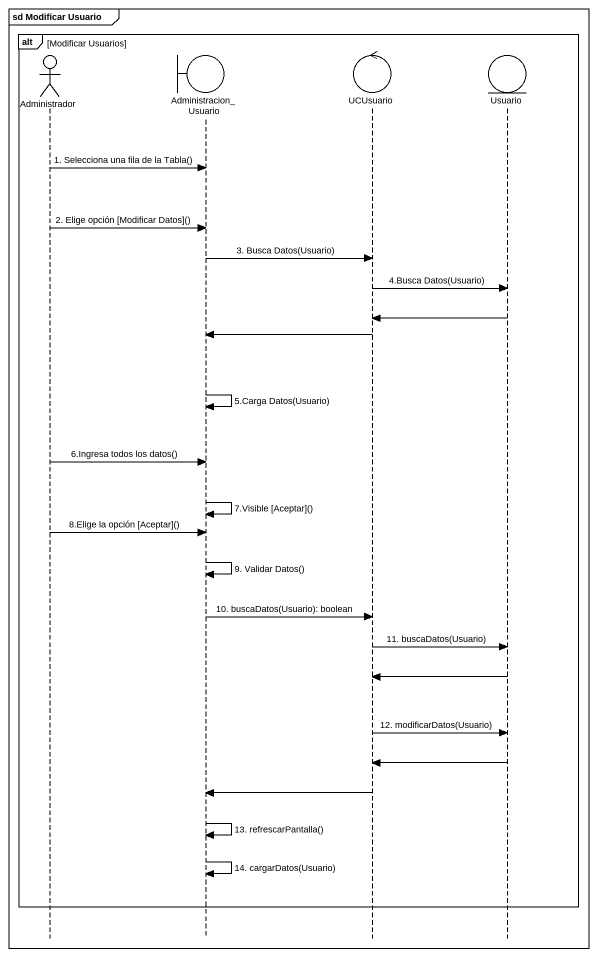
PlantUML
@startuml
mainframe sd Modificar Usuario
hide footbox
actor Administrador
boundary Administracion_Usuario
control UCUsuario
entity Usuario

alt Modificar Usuarios
  Administrador -> Administracion_Usuario : 1. Selecciona una fila de la Tabla()
  Administrador -> Administracion_Usuario : 2. Elige opción [Modificar Datos]()
  Administracion_Usuario -> UCUsuario : 3. Busca Datos(Usuario)
  UCUsuario -> Usuario : 4.Busca Datos(Usuario)
  Usuario -> UCUsuario
  UCUsuario -> Administracion_Usuario
  Administracion_Usuario -> Administracion_Usuario : 5.Carga Datos(Usuario)
  Administrador -> Administracion_Usuario : 6.Ingresa todos los datos()
  Administracion_Usuario -> Administracion_Usuario : 7.Visible [Aceptar]()
  Administrador -> Administracion_Usuario : 8.Elige la opción [Aceptar]()
  Administracion_Usuario -> Administracion_Usuario : 9. Validar Datos()
  Administracion_Usuario -> UCUsuario : 10. buscaDatos(Usuario): boolean
  UCUsuario -> Usuario : 11. buscaDatos(Usuario)
  Usuario -> UCUsuario
  UCUsuario -> Usuario : 12. modificarDatos(Usuario)
  Usuario -> UCUsuario
  UCUsuario -> Administracion_Usuario
  Administracion_Usuario -> Administracion_Usuario : 13. refrescarPantalla()
  Administracion_Usuario -> Administracion_Usuario : 14. cargarDatos(Usuario)
end
@enduml
